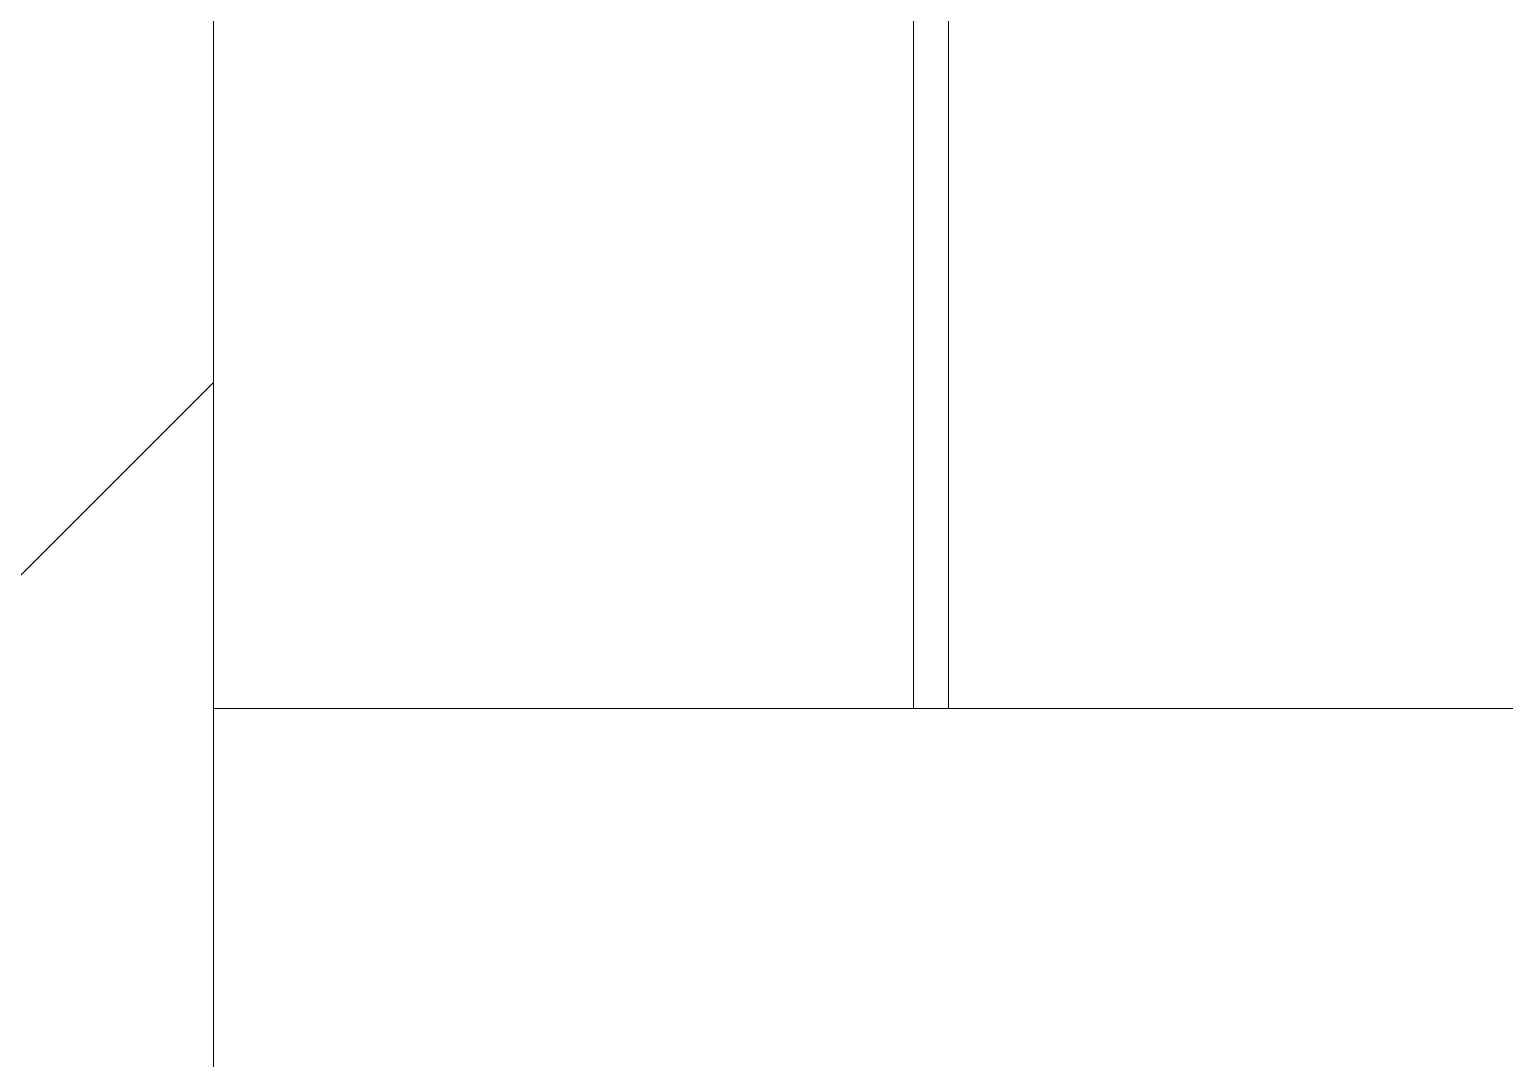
# Model space of a CAD drawing. Header units: millimetres. Extents: x -164500 to 426394, y -23753 to 102118.
# Drawn here: x 152496.87 to 152539.01, y 74649.36 to 74678.75 of the extents above; entities that cross this region are included whole.
import ezdxf

# ---------------------------------------------------------------- set-up
doc = ezdxf.new("R2010")
doc.units = ezdxf.units.MM
doc.layers.add('A-WALL-1', color=9, linetype='Continuous', lineweight=5, true_color=0x808080)
doc.layers.add('I-WALL', color=7, linetype='Continuous', lineweight=5)

# ---------------------------------------------------------------- blocks, each defined once
blk = doc.blocks.new('2floor')
at = {"layer": 'I-WALL'}
h = blk.add_hatch(dxfattribs=at)
h.set_pattern_fill('FP_1', color=256, style=0, pattern_type=2)
h.set_pattern_definition([(45, (148772.12, 0), (-114.0493, 114.0493), []), (45, (148886.17, 0), (-114.0493, 114.0493), [201.612, -40.322, 6.706, -33.617])])
h.paths.add_polyline_path([(152282.123, -100), (152502.123, -100), (152502.123, 7900), (152282.123, 7900), (152282.123, 81.45)])
at = {"layer": 'A-WALL-1'}
blk.add_line((152502.123, 7900), (152502.123, -100), dxfattribs=at)
at = {"layer": 'I-WALL'}
for p, q in [((152523.123, 141), (152523.123, 120)), ((152522.123, 120), (152522.123, 140)), ((152502.123, 120), (153402.123, 120))]:
    blk.add_line(p, q, dxfattribs=at)

msp = doc.modelspace()

# ---------------------------------------------------------------- block references
msp.add_blockref('2floor', (0, 74539.358))

doc.saveas('drawing.dxf')
